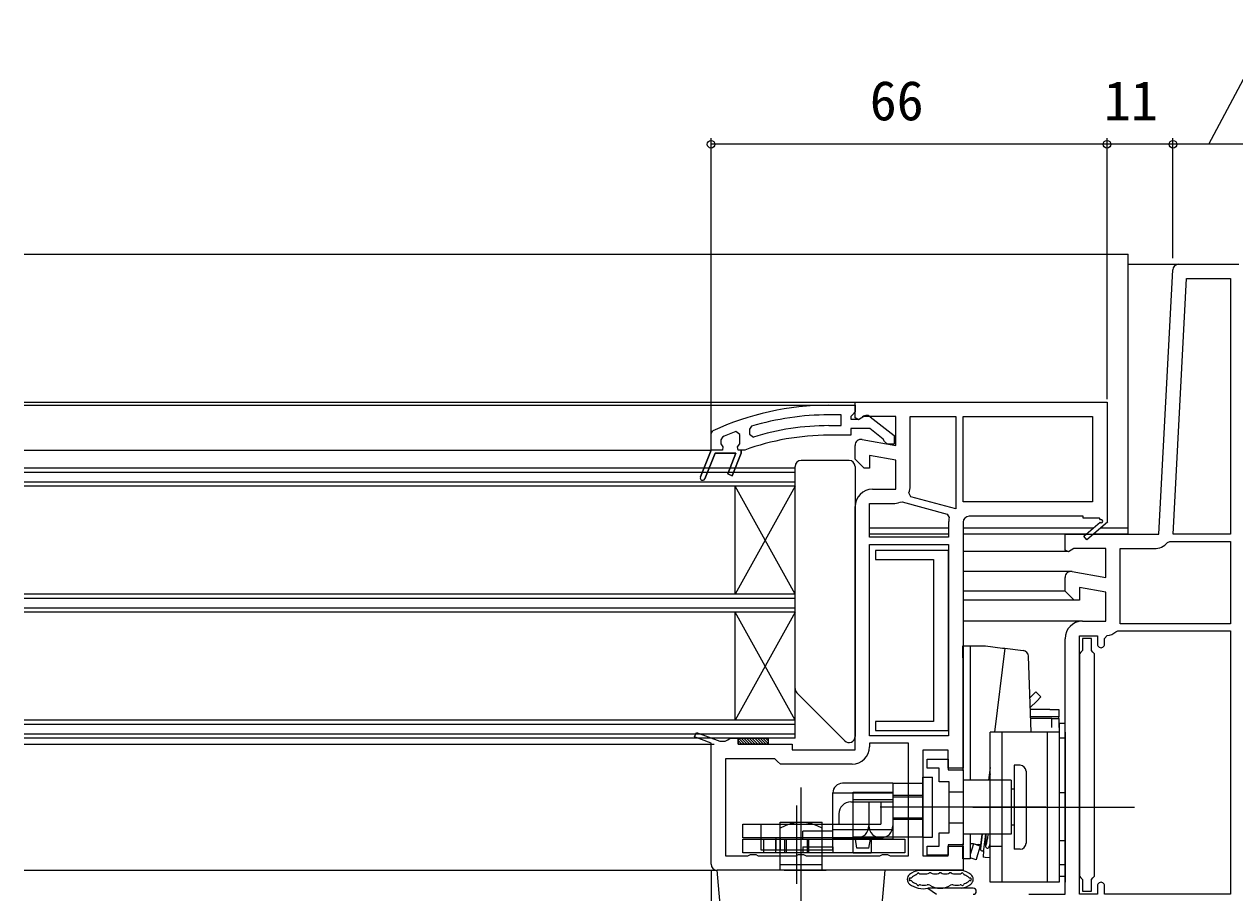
# Model space of a CAD drawing. Units: millimetres, scale not verified. Extents: x -525 to 525, y -783 to 779.
# Drawn here: x -113.3 to 88.5, y -566.7 to -422 of the extents above; entities that cross this region are included whole.
import ezdxf
from ezdxf.enums import TextEntityAlignment as Align

# ---------------------------------------------------------------- set-up
doc = ezdxf.new("R2010")
doc.units = ezdxf.units.MM
doc.header["$LTSCALE"] = 4
for name, color, linetype in [('0-2_YKK_11', 7, 'Continuous'), ('0-4_YKK_12', 2, 'Continuous'), ('0-7_YKK_D', 6, 'Continuous')]:
    doc.layers.add(name, color=color, linetype=linetype)
doc.layers.add('0-5_YKK_13', color=4, linetype='Continuous', lineweight=18)
doc.styles.add('ＭＳ ゴシック', font='')
doc.styles.get('ＭＳ ゴシック').set_extended_font_data('MS Gothic')

msp = doc.modelspace()

# ---------------------------------------------------------------- linework, layer by layer
at = {"layer": '0-2_YKK_11'}
for p, q in [((79.175, -461.959), (89.226, -461.959)), ((40.826, -504.959), (40.826, -507.459))]:
    msp.add_line(p, q, dxfattribs=at)
for points in [[(61.4, -513.175), (67.026, -514.167), (67.026, -509.359), (61.67, -509.359), (60.802, -509.901), (60.226, -509.582), (60.226, -506.959), (75.868, -506.959), (78.177, -462.907)], [(20.86, -485.459), (25.227, -485.459), (25.227, -486.559), (24.79, -487.055), (24.527, -487.353), (24.527, -487.759), (25.927, -487.759), (26.327, -487.559)], [(25.226, -484.959), (67.226, -484.959), (67.226, -504.825), (67.304, -504.959), (63.885, -507.864), (63.367, -507.255), (66.087, -504.944)], [(26.4, -491.175), (32.026, -492.167), (32.026, -487.359), (26.67, -487.359), (25.802, -487.901), (25.226, -487.582), (25.226, -484.959)], [(20.86, -488.859), (22.927, -488.859), (22.927, -487.059), (20.86, -487.059)], [(27.744, -487.372), (31.727, -490.484), (31.727, -491.959), (30.626, -491.959), (30.126, -491.484), (29.935, -491.114), (27.688, -489.359), (24.527, -489.359), (24.527, -490.459), (20.86, -490.459)], [(42.026, -487.359), (42.026, -502.739), (34.542, -500.733), (34.209, -500.06)], [(34.426, -498.959), (34.426, -487.359), (42.026, -487.359)], [(3.127, -490.754), (2.827, -491.212), (2.827, -491.885), (3.202, -492.369), (3.127, -492.959), (1.227, -492.959), (-0.545, -497.411), (1.227, -492.959), (1.227, -490.177), (1.517, -489.724)], [(0.199, -497.707), (1.889, -493.459), (5.366, -493.459), (3.992, -496.911), (4.736, -497.207), (6.227, -493.459), (6.227, -492.959), (5.727, -492.959), (5.652, -492.369), (6.027, -491.885), (6.027, -491.859), (6.027, -490.324), (5.352, -489.855)], [(7.982, -488.968), (7.627, -489.446), (7.627, -490.283), (8.275, -490.761)], [(28.126, -499.459), (32.026, -499.459), (32.026, -494.604), (27.626, -493.828), (27.626, -495.959), (26.726, -495.959), (25.226, -494.459), (25.226, -492.159)], [(6.844, -492.929), (6.673, -492.959), (6.227, -492.959), (6.227, -493.459), (4.736, -497.207), (3.992, -496.911), (5.366, -493.459), (1.889, -493.459), (0.199, -497.707)], [(1.226, -561.959), (1.226, -541.77), (-1.515, -540.733), (-1.232, -539.985), (2.666, -541.459), (3.56, -541.459), (3.993, -541.209), (4.426, -540.959), (5.726, -540.959), (5.726, -541.959), (14.726, -541.959), (14.726, -542.859), (25.226, -542.859), (25.226, -502.359)], [(40.826, -507.459), (27.626, -507.459), (27.626, -501.859), (31.526, -501.859)], [(32.718, -501.603), (33.052, -501.576), (40.559, -503.588), (40.916, -504.184)], [(66.152, -504.565), (65.976, -504.259), (63.226, -504.259), (63.226, -503.959), (44.226, -503.959)], [(43.226, -504.959), (43.226, -545.959), (40.726, -545.959), (40.726, -542.959), (36.526, -542.959), (36.526, -560.559), (40.726, -560.559), (40.726, -558.959), (43.226, -558.959), (43.226, -562.959), (2.226, -562.959)], [(77.303, -508.336), (77.684, -508.159), (87.826, -508.159), (87.826, -521.859)], [(87.826, -521.859), (69.426, -521.859), (69.426, -509.359), (75.092, -509.359)], [(63.126, -521.459), (67.026, -521.459), (67.026, -516.604), (62.626, -515.828), (62.626, -517.959), (61.726, -517.959), (60.226, -516.459), (60.226, -514.159)], [(54.2, -566.959), (60.226, -566.959), (60.226, -524.359)], [(65.626, -565.559), (65.626, -566.959), (62.626, -566.959), (62.626, -523.859), (65.626, -523.859), (65.626, -525.259)], [(87.826, -523.059), (87.826, -566.959), (66.826, -566.959), (66.826, -565.559)], [(66.826, -525.259), (66.826, -524.344), (67.275, -523.846)], [(68.682, -523.197), (69.026, -523.059), (87.826, -523.059)], [(34.126, -560.559), (34.126, -541.759), (27.626, -541.759), (27.626, -542.359)], [(24.726, -545.259), (12.821, -545.259), (12.324, -544.809), (11.826, -544.359), (3.626, -544.359), (3.626, -560.559), (7.36, -560.559), (7.793, -560.309), (8.659, -560.309), (9.092, -560.559), (15.36, -560.559), (15.793, -560.309), (16.659, -560.309), (17.092, -560.559), (29.36, -560.559), (29.793, -560.309), (30.659, -560.309), (31.092, -560.559), (34.126, -560.559)]]:
    msp.add_lwpolyline(points, dxfattribs=at)
for points in [[(78.271, -506.959), (80.504, -464.359), (87.826, -464.359), (87.826, -506.959)], [(64.826, -501.559), (43.226, -501.559), (43.226, -487.359), (64.826, -487.359)], [(27.626, -540.559), (27.626, -508.659), (40.826, -508.659), (40.826, -540.559)], [(62.626, -526.897), (62.626, -563.914), (62.876, -564.209), (63.126, -564.505), (63.126, -566.455), (64.626, -566.455), (64.626, -564.505), (64.876, -564.209), (65.126, -563.914), (65.126, -526.897), (64.876, -526.601), (64.626, -526.305), (64.626, -524.355), (63.126, -524.355), (63.126, -526.305), (62.876, -526.601)]]:
    msp.add_lwpolyline(points, close=True, dxfattribs=at)
for centre, radius, start, end in [((79.175, -462.959), 1, 90, 176.99997), ((20.86, -531.459), 46, 90.00001, 114.86598), ((20.86, -531.459), 44.4, 89.99999, 106.86019), ((27.127, -488.159), 1, 51.91328, 143.13011), ((20.86, -531.459), 44.4, 110.44221, 113.53922), ((20.86, -531.459), 42.6, 89.99999, 107.18277), ((20.86, -531.459), 41, 89.99999, 109.98888), ((26.226, -492.159), 1, 79.99999, 179.99998), ((-0.173, -497.559), 0.4, 158.30059, 338.30061), ((-0.173, -497.559), 0.4, 158.30059, 338.30061), ((28.126, -502.359), 2.9, 90.00001, 179.99999), ((31.526, -498.959), 2.9, 337.68615, 359.99999), ((31.526, -498.959), 2.9, 269.99996, 294.25263), ((44.226, -504.959), 3.4, 166.82613, 179.99998), ((44.226, -504.959), 1, 90.00001, 179.99999), ((66.277, -504.782), 0.25, 220.35701, 120), ((75.092, -506.459), 2.9, 269.99999, 319.67978), ((61.226, -514.159), 1, 80.00002, 180), ((63.126, -524.359), 2.9, 90.00001, 179.99999), ((67.026, -521.459), 2.4, 275.9378, 313.60284), ((66.226, -525.259), 0.6, 179.99999, 0.00001), ((24.726, -542.359), 2.9, 270.00001, 359.99999), ((2.226, -561.959), 1, 180.00001, 269.99999), ((66.226, -565.559), 0.6, 359.99999, 180.00001)]:
    msp.add_arc(centre, radius, start, end, dxfattribs=at)
at = {"layer": '0-4_YKK_12'}
for p, q in [((-113.274, -460.259), (70.727, -460.259)), ((70.727, -506.959), (70.727, -460.259)), ((70.727, -461.959), (79.175, -461.959)), ((-113.274, -484.959), (25.726, -484.959)), ((-113.274, -485.455), (24.226, -485.455)), ((-113.274, -492.959), (1.226, -492.959)), ((15.226, -495.955), (-113.274, -495.955)), ((15.226, -519.955), (15.226, -495.955)), ((15.226, -540.955), (15.226, -495.955)), ((15.226, -496.655), (-113.274, -496.655)), ((15.226, -498.255), (-113.274, -498.255)), ((15.226, -498.955), (-113.274, -498.955)), ((5.226, -516.955), (5.226, -498.955)), ((15.226, -516.955), (5.226, -498.955)), ((15.226, -498.955), (5.226, -516.955)), ((40.826, -505.959), (27.626, -505.959)), ((64.892, -505.959), (43.226, -505.959)), ((70.727, -505.959), (66.127, -505.959)), ((40.826, -506.959), (27.626, -506.959)), ((60.726, -506.959), (43.226, -506.959)), ((63.715, -506.959), (43.226, -506.959)), ((70.727, -506.959), (64.95, -506.959)), ((60.726, -509.859), (43.226, -509.859)), ((61.226, -513.159), (43.226, -513.159)), ((60.271, -516.459), (43.226, -516.459)), ((15.226, -516.955), (-113.274, -516.955)), ((15.226, -517.655), (-113.274, -517.655)), ((61.934, -517.959), (43.226, -517.959)), ((15.226, -519.255), (-113.274, -519.255)), ((15.226, -519.955), (-113.274, -519.955)), ((5.226, -537.955), (5.226, -519.955)), ((15.226, -537.955), (5.226, -519.955)), ((15.226, -519.955), (5.226, -537.955)), ((63.126, -521.459), (43.226, -521.459)), ((15.226, -537.955), (-113.274, -537.955)), ((15.226, -538.655), (-113.274, -538.655)), ((15.226, -540.255), (-113.274, -540.255)), ((15.226, -540.955), (-113.274, -540.955)), ((-113.274, -541.959), (1.726, -541.959)), ((-113.274, -562.959), (2.226, -562.959))]:
    msp.add_line(p, q, dxfattribs=at)
at = {"layer": '0-5_YKK_13'}
for p, q in [((15.226, -532.664), (15.226, -495.664)), ((24.226, -494.664), (16.226, -494.664)), ((25.226, -495.664), (25.226, -540.664)), ((43.207, -527.564), (43.207, -525.564)), ((44.407, -525.564), (46.973, -525.564)), ((46.973, -525.564), (49.819, -525.914)), ((50.167, -525.956), (48.448, -539.959)), ((49.819, -525.914), (50.167, -525.956)), ((50.167, -525.956), (53.26, -526.336)), ((43.207, -527.564), (43.207, -546.406)), ((44.407, -527.564), (44.407, -547.959)), ((54.585, -539.959), (54.137, -527.293)), ((15.519, -533.371), (23.519, -541.371)), ((54.381, -534.193), (54.652, -533.923)), ((54.652, -533.923), (55.359, -533.216)), ((55.5, -534.771), (54.439, -535.833)), ((57.707, -536.164), (54.451, -536.164)), ((57.707, -536.164), (59.207, -536.164)), ((57.707, -537.364), (54.493, -537.364)), ((58.007, -537.664), (54.504, -537.664)), ((58.007, -537.664), (59.207, -537.664)), ((58.007, -539.164), (58.007, -537.664)), ((59.207, -537.664), (59.207, -537.364)), ((59.207, -537.664), (59.207, -539.164)), ((59.226, -539.959), (47.726, -539.959)), ((49.726, -564.959), (49.726, -539.959)), ((57.226, -539.959), (57.226, -564.959)), ((59.226, -539.959), (59.226, -564.959)), ((60.226, -539.959), (60.226, -564.959)), ((5.726, -541.335), (6.351, -541.959)), ((5.726, -541.784), (5.902, -541.959)), ((5.8, -540.959), (6.8, -541.959)), ((6.249, -540.959), (7.249, -541.959)), ((6.698, -540.959), (7.698, -541.959)), ((7.147, -540.959), (8.147, -541.959)), ((7.596, -540.959), (8.596, -541.959)), ((8.045, -540.959), (9.045, -541.959)), ((8.494, -540.959), (9.494, -541.959)), ((8.943, -540.959), (9.943, -541.959)), ((9.392, -540.959), (10.392, -541.959)), ((9.841, -540.959), (10.726, -541.845)), ((10.29, -540.959), (10.726, -541.396)), ((47.726, -545.84), (47.466, -547.959)), ((47.726, -546.264), (47.674, -546.264)), ((51.726, -545.459), (51.726, -559.459)), ((51.726, -545.459), (51.726, -559.459)), ((52.726, -545.459), (51.726, -545.459)), ((53.726, -546.459), (53.726, -558.459)), ((31.526, -548.459), (23.126, -548.459)), ((31.526, -548.459), (31.526, -549.959)), ((31.526, -548.459), (36.526, -548.459)), ((31.526, -548.459), (31.526, -557.759)), ((38.126, -557.459), (38.126, -547.459)), ((51.226, -547.959), (43.226, -547.959)), ((47.544, -547.81), (47.526, -547.959)), ((16.226, -599.215), (16.226, -549.181)), ((21.526, -550.059), (31.526, -550.059)), ((24.926, -549.959), (31.526, -549.959)), ((24.926, -560.059), (24.926, -549.959)), ((31.526, -549.959), (31.526, -554.459)), ((31.526, -550.459), (36.526, -550.459)), ((31.526, -550.709), (36.526, -550.709)), ((40.926, -549.859), (43.226, -549.859)), ((51.726, -549.459), (51.226, -549.459)), ((59.226, -550.003), (60.226, -550.003)), ((15.526, -565.193), (15.526, -552.179)), ((24.526, -551.559), (31.526, -551.559)), ((24.926, -551.159), (31.526, -551.159)), ((27.526, -551.559), (27.526, -555.559)), ((39.749, -552.459), (29.439, -552.459)), ((39.749, -552.459), (29.439, -552.459)), ((29.526, -551.559), (29.526, -555.259)), ((31.526, -551.559), (31.526, -555.559)), ((57.035, -552.459), (35.035, -552.459)), ((55.038, -552.459), (38.168, -552.459)), ((44.867, -552.459), (71.793, -552.459)), ((22.526, -553.559), (22.526, -555.259)), ((31.526, -554.209), (36.526, -554.209)), ((31.526, -554.459), (36.526, -554.459)), ((6.526, -555.259), (21.526, -555.259)), ((6.526, -557.559), (6.526, -555.259)), ((9.526, -555.259), (9.526, -557.559)), ((12.726, -562.96), (12.726, -554.96)), ((12.726, -554.96), (19.726, -554.96)), ((21.526, -556.459), (16.526, -556.459)), ((16.526, -557.759), (16.526, -556.459)), ((19.726, -562.96), (19.726, -554.96)), ((21.526, -557.559), (21.526, -555.259)), ((21.526, -555.259), (22.526, -555.259)), ((21.526, -556.159), (31.526, -556.159)), ((21.526, -557.759), (21.526, -556.459)), ((22.526, -555.259), (29.526, -555.259)), ((40.926, -555.059), (43.226, -555.059)), ((44.407, -556.959), (44.407, -559.064)), ((46.421, -556.959), (46.121, -559.399)), ((46.717, -559.472), (47.025, -556.959)), ((51.726, -555.459), (51.226, -555.459)), ((16.526, -557.559), (6.526, -557.559)), ((9.526, -557.559), (9.526, -557.759)), ((9.526, -557.759), (9.526, -559.559)), ((10.026, -560.059), (10.026, -557.759)), ((12.026, -557.559), (12.026, -559.559)), ((12.026, -560.059), (12.026, -557.759)), ((12.726, -557.559), (12.726, -559.559)), ((13.526, -560.059), (13.526, -557.759)), ((13.776, -560.059), (13.776, -557.759)), ((29.526, -557.559), (16.526, -557.559)), ((17.276, -560.059), (17.276, -557.759)), ((17.526, -560.059), (17.526, -557.759)), ((21.526, -557.759), (21.526, -557.559)), ((21.526, -559.559), (21.526, -557.759)), ((31.526, -557.759), (21.526, -557.759)), ((27.926, -557.459), (24.926, -557.459)), ((25.526, -559.259), (25.276, -557.759)), ((27.526, -559.259), (27.776, -557.759)), ((27.926, -557.459), (27.926, -560.059)), ((31.526, -557.459), (27.926, -557.459)), ((36.526, -557.459), (31.526, -557.459)), ((33.526, -557.759), (33.526, -560.059)), ((36.526, -557.459), (38.126, -557.459)), ((43.207, -558.513), (43.207, -559.064)), ((44.955, -558.564), (44.407, -558.564)), ((44.955, -558.564), (44.407, -560.354)), ((44.955, -558.564), (45.797, -558.668)), ((46.102, -558.915), (44.955, -558.564)), ((46.102, -558.915), (45.486, -560.93)), ((47.726, -558.959), (49.726, -558.959)), ((59.226, -558.003), (60.226, -558.003)), ((33.526, -560.059), (6.526, -560.059)), ((9.526, -559.559), (21.526, -559.559)), ((16.526, -559.059), (16.526, -560.059)), ((16.526, -559.059), (21.526, -559.059)), ((21.526, -559.059), (21.526, -560.059)), ((24.926, -560.059), (27.926, -560.059)), ((27.526, -559.259), (25.526, -559.259)), ((43.207, -561.064), (43.207, -559.064)), ((44.407, -559.064), (44.407, -561.064)), ((45.4, -561.21), (44.407, -560.907)), ((45.486, -560.93), (45.4, -561.21)), ((46.643, -559.635), (46.608, -560.768)), ((52.726, -559.459), (51.726, -559.459)), ((3.284, -575.049), (2.226, -562.96)), ((13.426, -562.96), (20.426, -562.96)), ((29.168, -575.049), (30.226, -562.96)), ((35.936, -562.959), (42.917, -562.959)), ((44.407, -561.064), (43.207, -561.064)), ((36.215, -563.559), (37.217, -563.559)), ((38.276, -563.559), (38.897, -563.559)), ((39.956, -563.559), (40.577, -563.559)), ((41.636, -563.559), (42.638, -563.559)), ((44.927, -565.959), (37.377, -565.959)), ((37.377, -565.959), (38.826, -566.959))]:
    msp.add_line(p, q, dxfattribs=at)
for points in [[(40.826, -539.659), (40.826, -509.659), (28.626, -509.659), (28.626, -511.159), (38.326, -511.159), (38.326, -538.159), (28.626, -538.159), (28.626, -539.659)], [(59.226, -538.503), (59.226, -562.003), (60.226, -562.003), (60.226, -538.503)], [(10.726, -540.959), (10.726, -541.959), (5.726, -541.959), (5.726, -540.959)], [(59.226, -563.959), (60.226, -563.959), (60.226, -540.959), (59.226, -540.959)], [(59.226, -563.959), (60.226, -563.959), (60.226, -540.959), (59.226, -540.959)], [(43.226, -546.209), (43.226, -558.709), (40.726, -558.709), (40.726, -560.459), (37.226, -560.459), (37.226, -558.959), (39.226, -558.959), (39.226, -556.709), (40.926, -556.709), (40.926, -548.209), (39.226, -548.209), (39.226, -545.959), (37.226, -545.959), (37.226, -544.459), (40.726, -544.459), (40.726, -546.209)]]:
    msp.add_lwpolyline(points, close=True, dxfattribs=at)
for points in [[(43.207, -525.564), (44.407, -525.564), (44.407, -527.564)], [(55.359, -533.216), (56.207, -534.064), (55.5, -534.771)], [(59.207, -536.164), (59.207, -537.364), (57.707, -537.364)], [(59.226, -564.959), (47.726, -564.959), (47.726, -539.959)], [(47.726, -546.857), (47.667, -547.138), (47.607, -547.457), (47.545, -547.802)], [(36.526, -557.459), (36.526, -547.459), (38.126, -547.459)], [(51.226, -547.959), (51.226, -556.959), (43.226, -556.959)], [(31.526, -557.759), (21.526, -557.759), (21.526, -550.059)], [(46.361, -556.959), (46.146, -558.71), (45.797, -558.668)], [(47.049, -556.959), (47.013, -557.451), (46.983, -557.886), (46.962, -558.253), (46.95, -558.55), (46.947, -558.773), (46.954, -558.916), (46.97, -558.982)], [(47.393, -556.959), (47.356, -557.182), (47.319, -557.392), (47.284, -557.59), (47.251, -557.776), (47.219, -557.948), (47.189, -558.107), (47.161, -558.251), (47.135, -558.381), (47.111, -558.495), (47.088, -558.595), (47.068, -558.679), (47.049, -558.749), (47.032, -558.802), (47.017, -558.836), (46.995, -558.854)], [(6.526, -560.059), (6.526, -557.759), (33.526, -557.759)], [(19.726, -562.059), (12.726, -562.059), (12.726, -560.059), (12.726, -557.759)], [(46.956, -558.871), (46.968, -558.992), (47.002, -559.1), (47.067, -559.185), (47.153, -559.243), (47.272, -559.268), (47.375, -559.25), (47.476, -559.19), (47.559, -559.089), (47.605, -558.956)], [(47.552, -559.071), (47.581, -559.04), (47.62, -558.931), (47.668, -558.74), (47.726, -558.474)], [(47.726, -560.906), (46.941, -560.809), (46.608, -560.768)]]:
    msp.add_lwpolyline(points, dxfattribs=at)
for centre, radius, start, end in [((16.226, -495.664), 1, 90, 180), ((24.226, -495.664), 1, 0, 90), ((53.138, -527.329), 1, 2.02233, 82.9992), ((16.226, -532.664), 1, 180, 225), ((24.226, -540.664), 1, 225, 0), ((52.726, -546.459), 1, 0, 90), ((23.126, -550.059), 1.6, 90, 180), ((24.526, -553.559), 2, 90, 180), ((16.226, -561.585), 6.625, 58.10921, 121.89079), ((25.526, -555.559), 2, 270, 0), ((29.526, -555.559), 2, 180, 270), ((29.526, -555.559), 2, 270, 0), ((44.955, -558.564), 1.2, 343, 353), ((52.726, -558.459), 1, 270, 0), ((46.419, -559.436), 0.3, 173, 353), ((36.625, -566.684), 3.8, 102.43989, 127.38277), ((35.936, -563.559), 0.6, 90, 102.43989), ((42.917, -563.559), 0.6, 77.56012, 90), ((42.228, -566.684), 3.8, 52.61723, 77.56012), ((34.925, -564.459), 1, 127.38277, 232.61723), ((34.425, -564.459), 0.2, 89.61392, 270.38608), ((34.429, -563.959), 0.3, 269.61392, 308.87367), ((34.429, -564.959), 0.3, 51.12633, 90.38608), ((36.625, -566.684), 3.2, 112.8033, 128.87367), ((36.625, -562.234), 3.2, 231.12633, 247.1967), ((35.269, -563.458), 0.3, 292.8033, 342.58405), ((35.746, -563.607), 0.2, 54.106, 162.58405), ((36.215, -562.959), 0.6, 234.106, 270), ((37.217, -562.959), 0.6, 270, 311.40962), ((37.746, -563.559), 0.2, 48.59038, 131.40962), ((38.276, -562.959), 0.6, 228.59038, 270), ((38.897, -562.959), 0.6, 270, 311.40962), ((39.426, -563.559), 0.2, 48.59038, 131.40962), ((39.956, -562.959), 0.6, 228.59038, 270), ((40.577, -562.959), 0.6, 270, 311.40962), ((41.106, -563.559), 0.2, 48.59038, 131.40962), ((41.636, -562.959), 0.6, 228.59038, 270), ((42.638, -562.959), 0.6, 270, 305.89399), ((43.107, -563.607), 0.2, 17.41595, 125.89399), ((43.584, -563.458), 0.3, 197.41595, 247.1967), ((42.228, -566.684), 3.2, 51.12634, 67.1967), ((42.228, -562.234), 3.2, 292.8033, 308.87367), ((44.424, -563.959), 0.3, 231.12634, 270.38612), ((44.424, -564.959), 0.3, 89.61393, 128.87367), ((44.428, -564.459), 0.2, 269.61393, 90.38612), ((43.928, -564.459), 1, 307.38277, 52.61723), ((36.625, -562.234), 3.8, 232.61723, 281.41207), ((35.269, -565.461), 0.3, 17.41595, 67.1967), ((35.746, -565.311), 0.2, 197.41595, 310.68193), ((36.072, -565.69), 0.3, 80.90118, 130.68193), ((36.625, -562.234), 3.2, 260.90118, 281.41207), ((37.377, -565.959), 0.6, 57.36313, 101.41207), ((39.426, -562.759), 3.2, 237.36313, 302.63687), ((41.476, -565.959), 0.6, 78.58793, 122.63687), ((42.228, -562.234), 3.2, 258.58793, 279.09882), ((42.781, -565.69), 0.3, 49.31808, 99.09882), ((43.107, -565.311), 0.2, 229.31808, 342.58405), ((42.228, -562.234), 3.8, 281.41207, 307.38277), ((43.584, -565.461), 0.3, 112.8033, 162.58405), ((44.927, -566.459), 0.5, 270.11462, 89.88538)]:
    msp.add_arc(centre, radius, start, end, dxfattribs=at)
at = {"layer": '0-7_YKK_D'}
for p, q in [((1.226, -490.908), (1.226, -440.959)), ((67.226, -484.459), (67.226, -440.959)), ((67.226, -484.459), (67.226, -440.959)), ((78.226, -460.959), (78.226, -440.959)), ((78.226, -460.959), (78.226, -440.959)), ((67.226, -441.959), (1.226, -441.959)), ((78.226, -441.959), (67.226, -441.959)), ((90.226, -441.959), (78.226, -441.959)), ((1.226, -562.959), (1.226, -700.96))]:
    msp.add_line(p, q, dxfattribs=at)
msp.add_lwpolyline([(84.226, -441.959), (94.851, -421.959), (109.896, -421.959)], dxfattribs=at)
for centre in [(1.226, -441.959), (67.226, -441.959), (67.226, -441.959), (78.226, -441.959), (78.226, -441.959)]:
    msp.add_circle(centre, 0.637, dxfattribs=at)

# ---------------------------------------------------------------- texts
at = {"layer": '0-7_YKK_D', "style": 'ＭＳ ゴシック'}
for s, p in [('66', (27.681, -439.959)), ('11', (66.718, -439.959))]:
    msp.add_text(s, height=6.598, dxfattribs=at).set_placement(p, align=Align.BOTTOM_LEFT)

doc.saveas('drawing.dxf')
